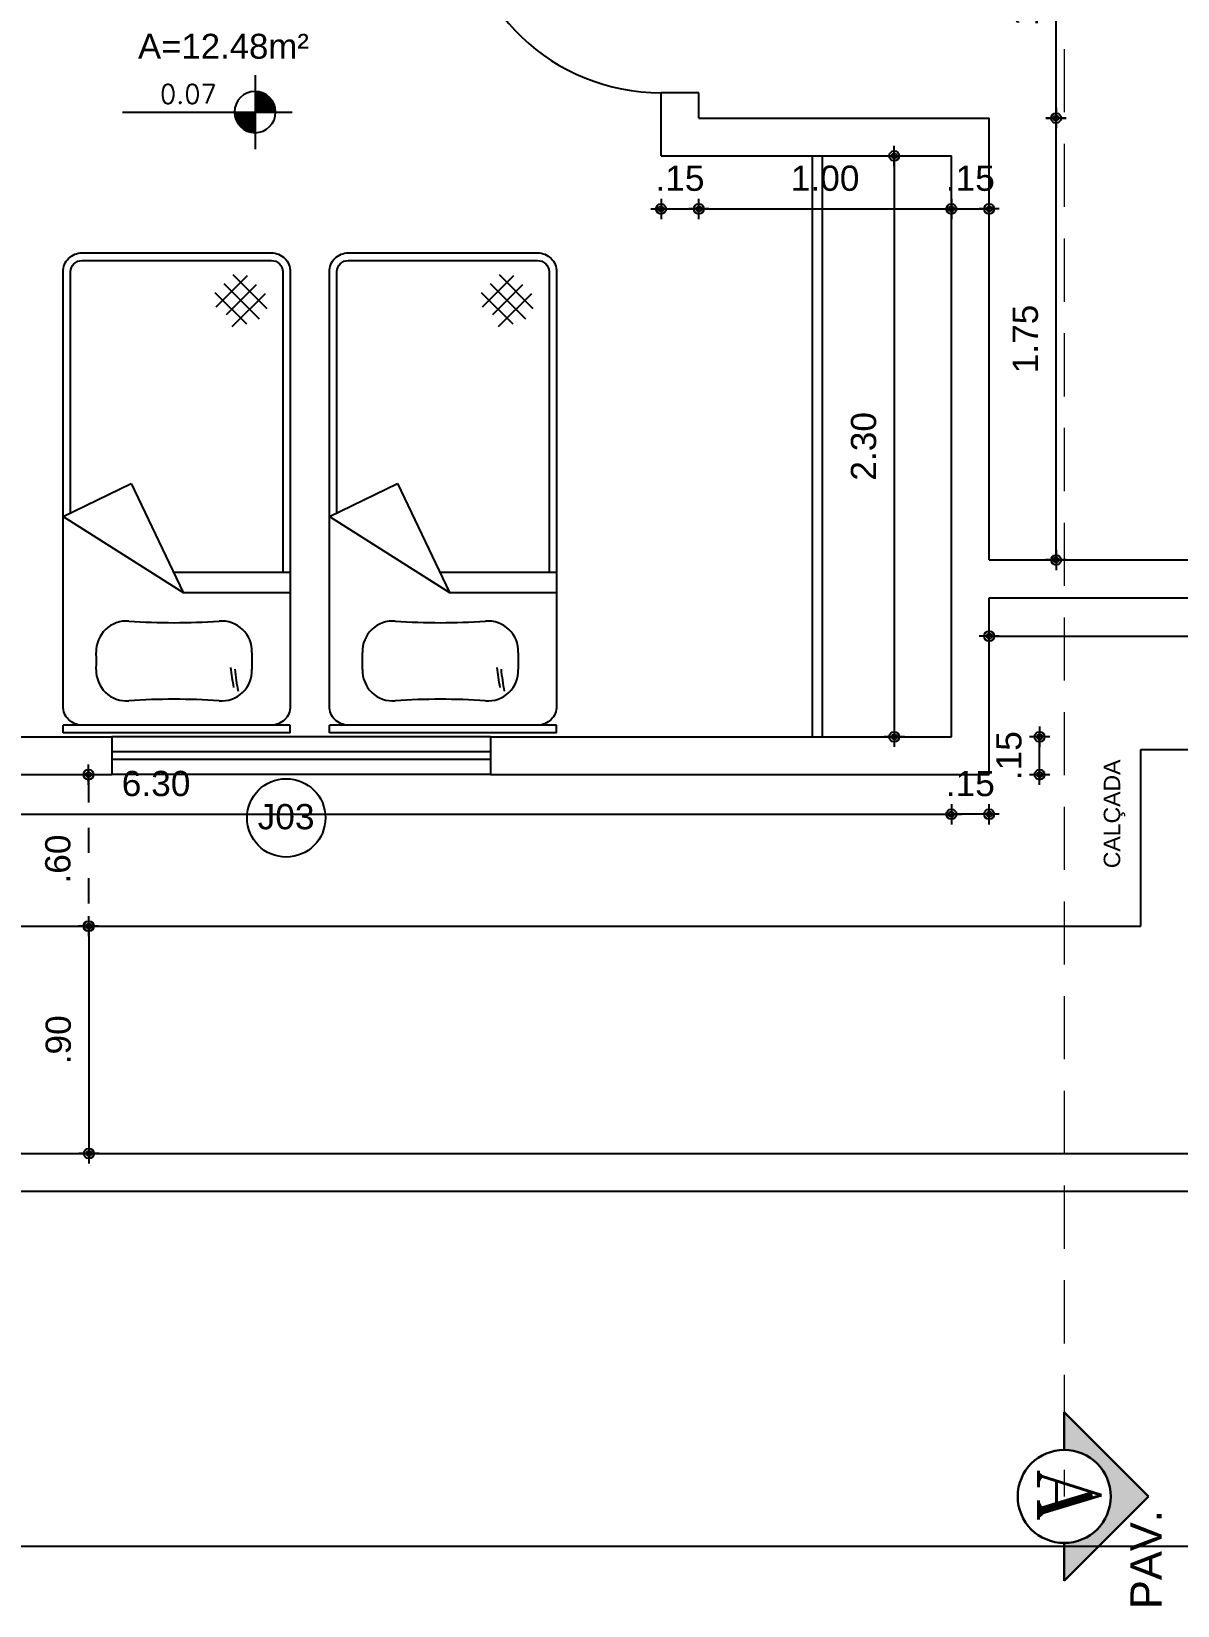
# Model space of a CAD drawing. Header units: millimetres. Extents: x 2426 to 2585, y 1215 to 1309.
# Drawn here: x 2438.31 to 2442.85, y 1272.33 to 1278.56 of the extents above; entities that cross this region are included whole.
import ezdxf

# ---------------------------------------------------------------- set-up
doc = ezdxf.new("R2010")
doc.units = ezdxf.units.MM
doc.linetypes.add('HIDDEN', pattern=[0.375, 0.25, -0.125])
doc.linetypes.add('HIDDEN2', pattern=[0.1875, 0.125, -0.0625])
for name, color, linetype in [('01', 1, 'Continuous'), ('02', 2, 'Continuous'), ('A-PEN-08', 8, 'Continuous'), ('A-PEN-B', 5, 'Continuous'), ('A-PEN-C', 4, 'Continuous'), ('A-PEN-G', 3, 'Continuous'), ('A-PEN-M', 6, 'Continuous'), ('COTAS', 7, 'Continuous'), ('DIVERSOS', 4, 'Continuous'), ('P-Layout', 6, 'Continuous'), ('TEXTO2', 3, 'Continuous'), ('TXT_0', 7, 'Continuous')]:
    doc.layers.add(name, color=color, linetype=linetype)
doc.styles.add('ADITIVOCAD', font='ROMANS.shx')
doc.styles.add('CARIMBO_DADOS', font='arial.ttf', dxfattribs={"height": 0.1})
doc.styles.add('PADRAO_TXT2', font='romant', dxfattribs={"height": 0.6})
doc.styles.add('SANSSERIF', font='sas_____.pfb', dxfattribs={"height": 1})
doc.dimstyles.new('COTAS_EXTERNAS', dxfattribs={"dimtxt": 0.1, "dimasz": 0.01, "dimexe": 0, "dimexo": 0, "dimgap": 0.07, "dimtad": 1, "dimzin": 5, "dimdsep": 46, "dimtxsty": 'CARIMBO_DADOS', "dimblk1": 'CIRCULOS', "dimblk2": 'CIRCULOS', "dimsah": 1, "dimcen": 0, "dimse1": 1, "dimse2": 1, "dimclrd": 8, "dimclre": 8, "dimclrt": 230, "dimadec": 0, "dimazin": 0, "dimtfac": 100, "dimtix": 1, "dimtmove": 2, "dimatfit": 3, "dimldrblk": 'CIRCULOS', "dimfxl": 0, "dimtolj": 1, "dimtzin": 5, "dimarcsym": 0})
doc.dimstyles.new('ESCALA50', dxfattribs={"dimtxt": 0.1, "dimasz": 0.06, "dimexe": 0.18, "dimexo": 0.06, "dimgap": 0.1, "dimtad": 1, "dimzin": 4, "dimdsep": 46, "dimtxsty": 'Standard', "dimblk1": 'BOLA', "dimblk2": 'BOLA', "dimsah": 1, "dimcen": -0.06, "dimse1": 1, "dimse2": 1, "dimclrd": 7, "dimclrt": 3, "dimadec": 0, "dimazin": 0, "dimtfac": 1, "dimtix": 1, "dimtmove": 0, "dimatfit": 3, "dimldrblk": 'BOLA', "dimfxl": 0, "dimtolj": 1, "dimtzin": 4, "dimarcsym": 0})

# ---------------------------------------------------------------- blocks, each defined once
blk = doc.blocks.new('A$C62B049A2')
at = {"layer": '01'}
for p, q in [((0.8563, 0.9), (0.5557, 0.4239)), ((0.8563, 0.9), (0.9866, 0.6298)), ((0.9866, 0.6298), (0.5557, 0.4239)), ((0.6357, 0.4621), (0.6357, 0)), ((0.5557, 0.4239), (0.5557, 0)), ((1.7434, 0.2984), (1.6189, 0.1739)), ((1.7788, 0.263), (1.6391, 0.1234)), ((1.7733, 0.1353), (1.6547, 0.2539)), ((1.8087, 0.1706), (1.6846, 0.2947)), ((1.738, 0.0999), (1.6069, 0.231)), ((1.8141, 0.2277), (1.6799, 0.0934))]:
    blk.add_line(p, q, dxfattribs=at)
blk.add_lwpolyline([(0.8707, 0.87), (1.825, 0.87, -0.414214), (1.87, 0.825), (1.87, 0.075, -0.414214), (1.825, 0.03), (0.6357, 0.03, -0.414214)], format="xyb", dxfattribs=at)
for centre, radius, start, end in [((0.2459, 0.6489), 0.12, 87.85534, 184.5622), ((0.2841, 1.6669), 0.8988, 267.85534, 272.14466), ((0.3222, 0.6489), 0.12, 355.4378, 92.14466), ((-2.4818, 0.4604), 2.6142, 356.07456, 3.92544), ((3.0499, 0.4604), 2.6142, 176.07456, 183.92544), ((0.2459, 0.2719), 0.12, 175.4378, 272.14466), ((0.3222, 0.2719), 0.12, 267.85534, 4.5622), ((0.3389, -0.6746), 0.8988, 95.55336, 101.22803), ((0.3545, -0.6571), 0.8988, 96.1446, 101.22803), ((0.2841, -0.7462), 0.8988, 87.85534, 92.14466)]:
    blk.add_arc(centre, radius, start, end, dxfattribs=at)
at = {"layer": '02'}
for p, q in [((0, 0.9), (0.03, 0.9)), ((0, 0), (0, 0.9)), ((0.03, 0), (0.03, 0.9)), ((0, 0), (0.03, 0))]:
    blk.add_line(p, q, dxfattribs=at)
blk.add_lwpolyline([(0.03, 0.825, -0.414214), (0.105, 0.9), (1.825, 0.9, -0.414214), (1.9, 0.825), (1.9, 0.075, -0.414214), (1.825, 0), (0.105, 0, -0.414214), (0.03, 0.075)], format="xyb", dxfattribs=at)
blk = doc.blocks.new('CIRCULOS')
at = {"layer": 'A-PEN-M'}
for p, q in [((-4, 0), (4, 0)), ((0, 4), (0, -4))]:
    blk.add_line(p, q, dxfattribs=at)
for radius in [2, 1]:
    blk.add_circle((0, 0), radius, dxfattribs=at)
blk = doc.blocks.new('*D243')
at = {"layer": 'A-PEN-C', "color": 8, "lineweight": -2, "transparency": 16777216}
blk.add_line((2441.7255, 1278.06), (2441.7255, 1275.78), dxfattribs=at)
at = {"layer": 'Defpoints', "color": 0, "transparency": 16777216}
for p in [(2441.9516, 1278.07), (2441.7255, 1275.77), (2441.9516, 1275.77)]:
    blk.add_point(p, dxfattribs=at)
at = {"layer": 'A-PEN-C', "color": 8, "lineweight": -2, "transparency": 16777216, "xscale": 0.01, "yscale": 0.01, "zscale": 0.01}
for p, rotation in [((2441.7255, 1278.07), 90), ((2441.7255, 1275.77), 270)]:
    blk.add_blockref('CIRCULOS', p, dxfattribs=dict(at, rotation=rotation))
at = {"layer": 'A-PEN-C', "color": 230, "transparency": 16777216, "insert": (2441.6044, 1276.92), "char_height": 0.1, "attachment_point": 5, "rotation": 90, "style": 'CARIMBO_DADOS'}
blk.add_mtext('\\A1;2.30', dxfattribs=at)
blk = doc.blocks.new('*D244')
at = {"layer": 'A-PEN-C', "color": 8, "lineweight": -2, "transparency": 16777216}
blk.add_line((2440.9616, 1277.86), (2441.9416, 1277.86), dxfattribs=at)
at = {"layer": 'Defpoints', "color": 0, "transparency": 16777216}
for p in [(2440.9516, 1278.22), (2441.9516, 1278.07), (2441.9516, 1277.86)]:
    blk.add_point(p, dxfattribs=at)
at = {"layer": 'A-PEN-C', "color": 8, "lineweight": -2, "transparency": 16777216, "xscale": 0.01, "yscale": 0.01, "zscale": 0.01, "rotation": 180}
blk.add_blockref('CIRCULOS', (2440.9516, 1277.86), dxfattribs=at)
at = {"layer": 'A-PEN-C', "color": 8, "lineweight": -2, "transparency": 16777216, "xscale": 0.01, "yscale": 0.01, "zscale": 0.01}
blk.add_blockref('CIRCULOS', (2441.9516, 1277.86), dxfattribs=at)
at = {"layer": 'A-PEN-C', "color": 230, "transparency": 16777216, "insert": (2441.4516, 1277.9811), "char_height": 0.1, "attachment_point": 5, "style": 'CARIMBO_DADOS'}
blk.add_mtext('\\A1;1.00', dxfattribs=at)
blk = doc.blocks.new('*D156')
at = {"layer": 'A-PEN-M', "color": 8, "lineweight": -2, "transparency": 16777216}
blk.add_line((2438.2272, 1275.61), (2438.2272, 1274.13), dxfattribs=at)
at = {"layer": 'Defpoints', "color": 0, "transparency": 16777216}
for p in [(2438.5673, 1275.62), (2438.2272, 1274.12), (2438.5673, 1274.12)]:
    blk.add_point(p, dxfattribs=at)
at = {"layer": 'A-PEN-M', "color": 8, "lineweight": -2, "transparency": 16777216, "xscale": 0.01, "yscale": 0.01, "zscale": 0.01}
for p, rotation in [((2438.2272, 1275.62), 90), ((2438.2272, 1274.12), 270)]:
    blk.add_blockref('CIRCULOS', p, dxfattribs=dict(at, rotation=rotation))
at = {"layer": 'A-PEN-M', "color": 230, "transparency": 16777216, "insert": (2438.1061, 1274.87), "char_height": 0.1, "attachment_point": 5, "rotation": 90, "style": 'CARIMBO_DADOS'}
blk.add_mtext('\\A1;1.50', dxfattribs=at)
blk = doc.blocks.new('*D157')
at = {"layer": 'A-PEN-M', "color": 8, "lineweight": -2, "transparency": 16777216}
blk.add_line((2442.3663, 1278.23), (2442.3663, 1279.21), dxfattribs=at)
at = {"layer": 'Defpoints', "color": 0, "transparency": 16777216}
for p in [(2442.1977, 1279.22), (2442.3663, 1279.22), (2442.1977, 1278.22)]:
    blk.add_point(p, dxfattribs=at)
at = {"layer": 'A-PEN-M', "color": 8, "lineweight": -2, "transparency": 16777216, "xscale": 0.01, "yscale": 0.01, "zscale": 0.01}
for p, rotation in [((2442.3663, 1279.22), 90), ((2442.3663, 1278.22), 270)]:
    blk.add_blockref('CIRCULOS', p, dxfattribs=dict(at, rotation=rotation))
at = {"layer": 'A-PEN-M', "color": 230, "transparency": 16777216, "insert": (2442.2452, 1278.72), "char_height": 0.1, "attachment_point": 5, "rotation": 90, "style": 'CARIMBO_DADOS'}
blk.add_mtext('\\A1;1.00', dxfattribs=at)
blk = doc.blocks.new('*D170')
at = {"layer": 'A-PEN-M', "color": 8, "lineweight": -2, "ltscale": 0.25, "transparency": 16777216}
blk.add_line((2442.1116, 1276.1686), (2449.1416, 1276.1686), dxfattribs=at)
at = {"layer": 'Defpoints', "color": 0, "ltscale": 0.25, "transparency": 16777216}
for p in [(2442.1016, 1276.1686), (2449.1516, 1276.1686), (2449.1516, 1276.1686)]:
    blk.add_point(p, dxfattribs=at)
at = {"layer": 'A-PEN-M', "color": 8, "lineweight": -2, "ltscale": 0.25, "transparency": 16777216, "xscale": 0.01, "yscale": 0.01, "zscale": 0.01, "rotation": 180}
blk.add_blockref('CIRCULOS', (2442.1016, 1276.1686), dxfattribs=at)
at = {"layer": 'A-PEN-M', "color": 8, "lineweight": -2, "ltscale": 0.25, "transparency": 16777216, "xscale": 0.01, "yscale": 0.01, "zscale": 0.01}
blk.add_blockref('CIRCULOS', (2449.1516, 1276.1686), dxfattribs=at)
at = {"layer": 'A-PEN-M', "color": 230, "ltscale": 0.25, "transparency": 16777216, "insert": (2445.6266, 1276.2896), "char_height": 0.1, "attachment_point": 5, "style": 'CARIMBO_DADOS'}
blk.add_mtext('\\A1;7.05', dxfattribs=at)
blk = doc.blocks.new('Adc_nivelpl')
h = blk.add_hatch()
h.set_pattern_fill('_U', color=256, scale=0.005, angle=45, style=0, double=1)
h.set_pattern_definition([(45, (-5.8772514, -3.5161936), (-0.003535534, 0.003535534), []), (135, (-5.8772514, -3.5161936), (-0.003535534, -0.003535534), [])])
h.paths.add_polyline_path([(0.1954, -0.0865, 0.414214), (0.0865, -0.1954), (0.1954, -0.1954)])
h.paths.add_polyline_path([(0.1954, -0.1954), (0.1954, -0.3043, 0.414214), (0.3043, -0.1954)])
for p, q in [((0.1954, 0), (0.1954, -0.3908)), ((0.8958, -0.1954), (0, -0.1954))]:
    blk.add_line(p, q)
blk.add_circle((0.1954, -0.1954), 0.1089)
at = {"flags": 8}
blk.add_attdef('NIVEL', (0.3642, -0.1501), '', height=0.1, dxfattribs=at)
blk = doc.blocks.new('*D174')
at = {"layer": 'A-PEN-M', "color": 8, "linetype": 'HIDDEN2', "lineweight": -2, "ltscale": 0.25, "transparency": 16777216}
blk.add_line((2438.5338, 1275.61), (2438.5338, 1275.03), dxfattribs=at)
at = {"layer": 'Defpoints', "color": 0, "linetype": 'HIDDEN2', "ltscale": 0.25, "transparency": 16777216}
for p in [(2439.5845, 1275.62), (2438.5338, 1275.02), (2439.5845, 1275.02)]:
    blk.add_point(p, dxfattribs=at)
at = {"layer": 'A-PEN-M', "color": 8, "linetype": 'HIDDEN2', "lineweight": -2, "ltscale": 0.25, "transparency": 16777216, "xscale": 0.01, "yscale": 0.01, "zscale": 0.01}
for p, rotation in [((2438.5338, 1275.62), 90), ((2438.5338, 1275.02), 270)]:
    blk.add_blockref('CIRCULOS', p, dxfattribs=dict(at, rotation=rotation))
at = {"layer": 'A-PEN-M', "color": 230, "linetype": 'HIDDEN2', "ltscale": 0.25, "transparency": 16777216, "insert": (2438.4128, 1275.2857), "char_height": 0.1, "attachment_point": 5, "rotation": 90, "style": 'CARIMBO_DADOS'}
blk.add_mtext('\\A1;.60', dxfattribs=at)
blk = doc.blocks.new('*D175')
at = {"layer": 'A-PEN-M', "color": 8, "lineweight": -2, "ltscale": 0.25, "transparency": 16777216}
blk.add_line((2438.5356, 1275.01), (2438.5356, 1274.13), dxfattribs=at)
at = {"layer": 'Defpoints', "color": 0, "ltscale": 0.25, "transparency": 16777216}
for p in [(2440.1463, 1275.02), (2432.1516, 1274.12), (2438.5356, 1274.12)]:
    blk.add_point(p, dxfattribs=at)
at = {"layer": 'A-PEN-M', "color": 8, "lineweight": -2, "ltscale": 0.25, "transparency": 16777216, "xscale": 0.01, "yscale": 0.01, "zscale": 0.01}
for p, rotation in [((2438.5356, 1275.02), 90), ((2438.5356, 1274.12), 270)]:
    blk.add_blockref('CIRCULOS', p, dxfattribs=dict(at, rotation=rotation))
at = {"layer": 'A-PEN-M', "color": 230, "ltscale": 0.25, "transparency": 16777216, "insert": (2438.4146, 1274.57), "char_height": 0.1, "attachment_point": 5, "rotation": 90, "style": 'CARIMBO_DADOS'}
blk.add_mtext('\\A1;.90', dxfattribs=at)
blk = doc.blocks.new('*D249')
at = {"layer": 'A-PEN-M', "color": 8, "lineweight": -2, "ltscale": 0.25, "transparency": 16777216}
blk.add_line((2435.6616, 1275.4632), (2441.9416, 1275.4632), dxfattribs=at)
at = {"layer": 'Defpoints', "color": 0, "ltscale": 0.25, "transparency": 16777216}
for p in [(2441.9516, 1275.77), (2435.6516, 1275.62), (2441.9516, 1275.4632)]:
    blk.add_point(p, dxfattribs=at)
at = {"layer": 'A-PEN-M', "color": 8, "lineweight": -2, "ltscale": 0.25, "transparency": 16777216, "xscale": 0.01, "yscale": 0.01, "zscale": 0.01, "rotation": 180}
blk.add_blockref('CIRCULOS', (2435.6516, 1275.4632), dxfattribs=at)
at = {"layer": 'A-PEN-M', "color": 8, "lineweight": -2, "ltscale": 0.25, "transparency": 16777216, "xscale": 0.01, "yscale": 0.01, "zscale": 0.01}
blk.add_blockref('CIRCULOS', (2441.9516, 1275.4632), dxfattribs=at)
at = {"layer": 'A-PEN-M', "color": 230, "ltscale": 0.25, "transparency": 16777216, "insert": (2438.8016, 1275.5843), "char_height": 0.1, "attachment_point": 5, "style": 'CARIMBO_DADOS'}
blk.add_mtext('\\A1;6.30', dxfattribs=at)
blk = doc.blocks.new('*D164')
at = {"layer": 'A-PEN-B', "color": 8, "lineweight": -2, "ltscale": 0.25, "transparency": 16777216}
blk.add_line((2442.3663, 1276.48), (2442.3663, 1278.21), dxfattribs=at)
at = {"layer": 'Defpoints', "color": 0, "ltscale": 0.25, "transparency": 16777216}
for p in [(2442.1016, 1278.22), (2442.3663, 1278.22), (2442.1977, 1276.47)]:
    blk.add_point(p, dxfattribs=at)
at = {"layer": 'A-PEN-B', "color": 8, "lineweight": -2, "ltscale": 0.25, "transparency": 16777216, "xscale": 0.01, "yscale": 0.01, "zscale": 0.01}
for p, rotation in [((2442.3663, 1278.22), 90), ((2442.3663, 1276.47), 270)]:
    blk.add_blockref('CIRCULOS', p, dxfattribs=dict(at, rotation=rotation))
at = {"layer": 'A-PEN-B', "color": 230, "ltscale": 0.25, "transparency": 16777216, "insert": (2442.2452, 1277.345), "char_height": 0.1, "attachment_point": 5, "rotation": 90, "style": 'CARIMBO_DADOS'}
blk.add_mtext('\\A1;1.75', dxfattribs=at)
blk = doc.blocks.new('CORTE_A')
at = {"layer": 'DIVERSOS', "lineweight": 30}
blk.add_hatch(color=256, dxfattribs=at).paths.add_polyline_path([(0.1842, 0), (0.3342, 0), (0, 0.3343), (-0.3342, 0), (-0.1842, 0, -1)])
for p, q in [((-0.3342, 0), (0, 0.3343)), ((0, 0.3343), (0.3342, 0)), ((-0.3342, 0), (-0.1842, 0)), ((0.1842, 0), (0.3342, 0))]:
    blk.add_line(p, q, dxfattribs=at)
blk.add_circle((0, 0), 0.1842, dxfattribs=at)
at = {"layer": 'DIVERSOS', "lineweight": 30, "style": 'PADRAO_TXT2'}
blk.add_text('A', height=0.25, dxfattribs=at).set_placement((-0.1124, -0.1022))
blk = doc.blocks.new('BOLA')
for p, q in [((0, -1.44), (0, 1.44)), ((-1.44, 0), (1.44, 0))]:
    blk.add_line(p, q)
blk.add_circle((0, 0), 0.452)
blk = doc.blocks.new('*D261')
at = {"layer": 'COTAS', "color": 7, "lineweight": -2, "transparency": 16777216}
blk.add_line((2432.0616, 1272.5644), (2461.9416, 1272.5644), dxfattribs=at)
at = {"layer": 'Defpoints', "color": 0, "transparency": 16777216}
for p in [(2462.0016, 1273.97), (2462.0016, 1272.5644), (2432.0016, 1272.4459)]:
    blk.add_point(p, dxfattribs=at)
at = {"layer": 'COTAS', "color": 7, "lineweight": -2, "transparency": 16777216, "xscale": 0.06, "yscale": 0.06, "zscale": 0.06, "rotation": 180}
blk.add_blockref('BOLA', (2432.0016, 1272.5644), dxfattribs=at)
at = {"layer": 'COTAS', "color": 7, "lineweight": -2, "transparency": 16777216, "xscale": 0.06, "yscale": 0.06, "zscale": 0.06}
blk.add_blockref('BOLA', (2462.0016, 1272.5644), dxfattribs=at)
at = {"layer": 'COTAS', "color": 3, "lineweight": 30, "transparency": 16777216, "insert": (2447.0016, 1272.7144), "char_height": 0.1, "attachment_point": 5}
blk.add_mtext('\\A1;30.00', dxfattribs=at)
blk = doc.blocks.new('*D143')
at = {"layer": 'A-PEN-B', "color": 8, "lineweight": -2, "ltscale": 0.25, "transparency": 16777216}
for p, q in [((2441.9416, 1275.4632), (2441.9316, 1275.4632)), ((2442.1016, 1275.4632), (2441.9516, 1275.4632)), ((2442.1116, 1275.4632), (2442.1216, 1275.4632))]:
    blk.add_line(p, q, dxfattribs=at)
at = {"layer": 'Defpoints', "color": 0, "ltscale": 0.25, "transparency": 16777216}
for p in [(2441.9516, 1275.58), (2442.1016, 1275.58), (2441.9516, 1275.4632)]:
    blk.add_point(p, dxfattribs=at)
at = {"layer": 'A-PEN-B', "color": 8, "lineweight": -2, "ltscale": 0.25, "transparency": 16777216, "xscale": 0.01, "yscale": 0.01, "zscale": 0.01}
blk.add_blockref('CIRCULOS', (2441.9516, 1275.4632), dxfattribs=at)
at = {"layer": 'A-PEN-B', "color": 8, "lineweight": -2, "ltscale": 0.25, "transparency": 16777216, "xscale": 0.01, "yscale": 0.01, "zscale": 0.01, "rotation": 180}
blk.add_blockref('CIRCULOS', (2442.1016, 1275.4632), dxfattribs=at)
at = {"layer": 'A-PEN-B', "color": 230, "ltscale": 0.25, "transparency": 16777216, "insert": (2442.0266, 1275.5842), "char_height": 0.1, "attachment_point": 5, "style": 'CARIMBO_DADOS'}
blk.add_mtext('\\A1;.15', dxfattribs=at)
blk = doc.blocks.new('*D209')
at = {"layer": 'A-PEN-B', "color": 8, "lineweight": -2, "ltscale": 0.25, "transparency": 16777216}
for p, q in [((2442.301, 1275.78), (2442.301, 1275.79)), ((2442.301, 1275.62), (2442.301, 1275.77)), ((2442.301, 1275.61), (2442.301, 1275.6))]:
    blk.add_line(p, q, dxfattribs=at)
at = {"layer": 'Defpoints', "color": 0, "ltscale": 0.25, "transparency": 16777216}
for p in [(2441.9516, 1275.77), (2442.301, 1275.77), (2442.1016, 1275.62)]:
    blk.add_point(p, dxfattribs=at)
at = {"layer": 'A-PEN-B', "color": 8, "lineweight": -2, "ltscale": 0.25, "transparency": 16777216, "xscale": 0.01, "yscale": 0.01, "zscale": 0.01}
for p, rotation in [((2442.301, 1275.77), 270), ((2442.301, 1275.62), 90)]:
    blk.add_blockref('CIRCULOS', p, dxfattribs=dict(at, rotation=rotation))
at = {"layer": 'A-PEN-B', "color": 230, "ltscale": 0.25, "transparency": 16777216, "insert": (2442.18, 1275.695), "char_height": 0.1, "attachment_point": 5, "rotation": 90, "style": 'CARIMBO_DADOS'}
blk.add_mtext('\\A1;.15', dxfattribs=at)
blk = doc.blocks.new('*D211')
at = {"layer": 'A-PEN-B', "color": 8, "lineweight": -2, "ltscale": 0.25, "transparency": 16777216}
for p, q in [((2441.9416, 1277.86), (2441.9316, 1277.86)), ((2441.9516, 1277.86), (2442.1016, 1277.86)), ((2442.1116, 1277.86), (2442.1216, 1277.86))]:
    blk.add_line(p, q, dxfattribs=at)
at = {"layer": 'Defpoints', "color": 0, "ltscale": 0.25, "transparency": 16777216}
for p in [(2442.1016, 1278.22), (2441.9516, 1278.07), (2442.1016, 1277.86)]:
    blk.add_point(p, dxfattribs=at)
at = {"layer": 'A-PEN-B', "color": 8, "lineweight": -2, "ltscale": 0.25, "transparency": 16777216, "xscale": 0.01, "yscale": 0.01, "zscale": 0.01}
blk.add_blockref('CIRCULOS', (2441.9516, 1277.86), dxfattribs=at)
at = {"layer": 'A-PEN-B', "color": 8, "lineweight": -2, "ltscale": 0.25, "transparency": 16777216, "xscale": 0.01, "yscale": 0.01, "zscale": 0.01, "rotation": 180}
blk.add_blockref('CIRCULOS', (2442.1016, 1277.86), dxfattribs=at)
at = {"layer": 'A-PEN-B', "color": 230, "ltscale": 0.25, "transparency": 16777216, "insert": (2442.0266, 1277.9811), "char_height": 0.1, "attachment_point": 5, "style": 'CARIMBO_DADOS'}
blk.add_mtext('\\A1;.15', dxfattribs=at)
blk = doc.blocks.new('*D288')
at = {"layer": 'A-PEN-B', "color": 8, "lineweight": -2, "ltscale": 0.25, "transparency": 16777216}
for p, q in [((2440.7916, 1277.86), (2440.7816, 1277.86)), ((2440.8016, 1277.86), (2440.9516, 1277.86)), ((2440.9616, 1277.86), (2440.9716, 1277.86))]:
    blk.add_line(p, q, dxfattribs=at)
at = {"layer": 'Defpoints', "color": 0, "ltscale": 0.25, "transparency": 16777216}
for p in [(2440.9516, 1278.22), (2440.8016, 1278.07), (2440.9516, 1277.86)]:
    blk.add_point(p, dxfattribs=at)
at = {"layer": 'A-PEN-B', "color": 8, "lineweight": -2, "ltscale": 0.25, "transparency": 16777216, "xscale": 0.01, "yscale": 0.01, "zscale": 0.01}
blk.add_blockref('CIRCULOS', (2440.8016, 1277.86), dxfattribs=at)
at = {"layer": 'A-PEN-B', "color": 8, "lineweight": -2, "ltscale": 0.25, "transparency": 16777216, "xscale": 0.01, "yscale": 0.01, "zscale": 0.01, "rotation": 180}
blk.add_blockref('CIRCULOS', (2440.9516, 1277.86), dxfattribs=at)
at = {"layer": 'A-PEN-B', "color": 230, "ltscale": 0.25, "transparency": 16777216, "insert": (2440.8766, 1277.9811), "char_height": 0.1, "attachment_point": 5, "style": 'CARIMBO_DADOS'}
blk.add_mtext('\\A1;.15', dxfattribs=at)

msp = doc.modelspace()

# ---------------------------------------------------------------- linework, layer by layer
at = {"layer": '02', "color": 0, "linetype": 'HIDDEN', "lineweight": 15}
msp.add_line((2442.3986, 1286.3678), (2442.3986, 1272.7617), dxfattribs=at)
at = {"layer": 'A-PEN-08', "color": 253, "ltscale": 7}
msp.add_arc((2440.8016, 1279.1211), 0.8011, 182.9376, 270, dxfattribs=at)
at = {"layer": 'A-PEN-B'}
for p, q in [((2440.8016, 1278.07), (2440.8016, 1278.32)), ((2440.9516, 1278.22), (2440.9516, 1278.32)), ((2440.8016, 1278.07), (2440.8016, 1278.22)), ((2440.9516, 1278.22), (2442.1016, 1278.22)), ((2442.1016, 1276.47), (2442.1016, 1278.22)), ((2440.8016, 1278.07), (2441.9516, 1278.07)), ((2441.9516, 1275.77), (2441.9516, 1278.07)), ((2442.1016, 1276.47), (2449.1516, 1276.47)), ((2442.1016, 1275.62), (2442.1016, 1276.32)), ((2437.9516, 1275.77), (2438.6266, 1275.77)), ((2438.6266, 1275.77), (2438.6266, 1275.62)), ((2440.1266, 1275.77), (2441.9516, 1275.77)), ((2440.1266, 1275.77), (2440.1266, 1275.62)), ((2435.6516, 1275.62), (2438.6266, 1275.62)), ((2440.1266, 1275.62), (2442.1016, 1275.62)), ((2432.1516, 1274.12), (2461.8516, 1274.12)), ((2432.0016, 1273.97), (2462.0016, 1273.97))]:
    msp.add_line(p, q, dxfattribs=at)
at = {"layer": 'A-PEN-B', "color": 3}
msp.add_line((2440.9516, 1278.32), (2440.8016, 1278.32), dxfattribs=at)
at = {"layer": 'A-PEN-B', "color": 253}
for p, q in [((2442.7016, 1275.02), (2442.7016, 1275.72)), ((2435.6516, 1275.02), (2442.7016, 1275.02))]:
    msp.add_line(p, q, dxfattribs=at)
msp.add_lwpolyline([(2442.7016, 1275.72), (2453.1016, 1275.72), (2453.1016, 1283.42)], dxfattribs=at)
at = {"layer": 'A-PEN-B'}
msp.add_lwpolyline([(2442.1016, 1276.32), (2449.3016, 1276.32)], dxfattribs=at)
at = {"layer": 'A-PEN-C'}
for p, q in [((2440.1266, 1275.77), (2438.6266, 1275.77)), ((2440.1266, 1275.62), (2438.6266, 1275.62))]:
    msp.add_line(p, q, dxfattribs=at)
msp.add_circle((2439.3171, 1275.4488), 0.1552, dxfattribs=at)
at = {"layer": 'A-PEN-G'}
for p, q in [((2440.1266, 1275.71), (2438.6266, 1275.71)), ((2440.1266, 1275.68), (2438.6266, 1275.68))]:
    msp.add_line(p, q, dxfattribs=at)
at = {"layer": 'A-PEN-M'}
for p, q in [((2441.4016, 1275.77), (2441.4016, 1278.07)), ((2441.4416, 1275.77), (2441.4416, 1278.07))]:
    msp.add_line(p, q, dxfattribs=at)

# ---------------------------------------------------------------- block references
at = {"layer": '02', "color": 0, "lineweight": 30, "rotation": 270}
msp.add_blockref('CORTE_A', (2442.3986, 1272.7617), dxfattribs=at)
at = {"layer": 'P-Layout', "rotation": 90}
for p in [(2439.3332, 1275.7861), (2440.3879, 1275.7861)]:
    msp.add_blockref('A$C62B049A2', p, dxfattribs=at)
at = {"layer": 'TXT_0'}
ref = msp.add_blockref('Adc_nivelpl', (2439.34, 1278.3903), dxfattribs=dict(at, xscale=-0.75, yscale=0.75, zscale=0.75))
ref.add_attrib('NIVEL', '0.07', (2438.8168, 1278.2777), dxfattribs={"height": 0.075, "style": 'ADITIVOCAD', "flags": 8})

# ---------------------------------------------------------------- texts
at = {"layer": 'A-PEN-C', "insert": (2439.3165, 1275.4529), "char_height": 0.1, "attachment_point": 5, "rotation": 0.1076, "style": 'CARIMBO_DADOS'}
msp.add_mtext('J03', dxfattribs=at)
at = {"layer": 'TEXTO2', "color": 253, "style": 'SANSSERIF'}
msp.add_text('CALÇADA', height=0.06521, rotation=90, dxfattribs=at).set_placement((2442.6203, 1275.2495))
at = {"layer": 'TEXTO2', "style": 'SANSSERIF'}
msp.add_text('PAV.', height=0.12312, rotation=90, dxfattribs=at).set_placement((2442.784, 1272.3158))
at = {"layer": 'TXT_0', "style": 'SANSSERIF'}
msp.add_text('A=12.48m²', height=0.0985, dxfattribs=at).set_placement((2438.7299, 1278.4551))

# ---------------------------------------------------------------- dimensions: what is measured, and where the dimension line sits
at = {"layer": 'A-PEN-B', "color": 253, "ltscale": 0.25}
dim = msp.add_linear_dim(base=(2442.3663, 1278.22), p1=(2442.1977, 1276.47), p2=(2442.1016, 1278.22), angle=90, dimstyle='COTAS_EXTERNAS', override={"dimfxl": 0}, dxfattribs=at)
dim.commit()
dim.dimension.update_dxf_attribs({"geometry": '*D164', "text_midpoint": (2442.2452, 1277.345)})
at = {"layer": 'A-PEN-B', "color": 255, "ltscale": 0.25}
dim = msp.add_linear_dim(base=(2440.9516, 1277.86), p1=(2440.8016, 1278.07), p2=(2440.9516, 1278.22), dimstyle='COTAS_EXTERNAS', override={"dimfxl": 0}, dxfattribs=at)
dim.commit()
dim.dimension.update_dxf_attribs({"geometry": '*D288', "text_midpoint": (2440.8766, 1277.9811)})
at = {"layer": 'A-PEN-B', "color": 6, "ltscale": 0.25}
for base, p1, p2, angle, picture, middle in [((2442.1016, 1277.86), (2441.9516, 1278.07), (2442.1016, 1278.22), 180, '*D211', (2442.0266, 1277.9811)), ((2442.301, 1275.77), (2442.1016, 1275.62), (2441.9516, 1275.77), 90, '*D209', (2442.18, 1275.695)), ((2441.9516, 1275.4632), (2442.1016, 1275.58), (2441.9516, 1275.58), 180, '*D143', (2442.0266, 1275.5842))]:
    dim = msp.add_linear_dim(base=base, p1=p1, p2=p2, angle=angle, dimstyle='COTAS_EXTERNAS', override={"dimfxl": 0}, dxfattribs=at)
    dim.commit()
    dim.dimension.update_dxf_attribs({"geometry": picture, "text_midpoint": middle})
at = {"layer": 'A-PEN-C'}
for base, p1, p2, angle, picture, middle in [((2441.9516, 1277.86), (2440.9516, 1278.22), (2441.9516, 1278.07), 180, '*D244', (2441.4516, 1277.9811)), ((2441.7255, 1275.77), (2441.9516, 1278.07), (2441.9516, 1275.77), 90, '*D243', (2441.6044, 1276.92))]:
    dim = msp.add_linear_dim(base=base, p1=p1, p2=p2, angle=angle, dimstyle='COTAS_EXTERNAS', override={"dimfxl": 0}, dxfattribs=at)
    dim.commit()
    dim.dimension.update_dxf_attribs({"geometry": picture, "text_midpoint": middle})
at = {"layer": 'A-PEN-M'}
for base, p1, p2, picture, middle in [((2442.3663, 1279.22), (2442.1977, 1278.22), (2442.1977, 1279.22), '*D157', (2442.2452, 1278.72)), ((2438.2272, 1274.12), (2438.5673, 1275.62), (2438.5673, 1274.12), '*D156', (2438.1061, 1274.87))]:
    dim = msp.add_linear_dim(base=base, p1=p1, p2=p2, angle=90, dimstyle='COTAS_EXTERNAS', override={"dimfxl": 0}, dxfattribs=at)
    dim.commit()
    dim.dimension.update_dxf_attribs({"geometry": picture, "text_midpoint": middle})
at = {"layer": 'A-PEN-M', "color": 3, "ltscale": 0.25}
for base, p1, p2, picture, middle in [((2449.1516, 1276.1686), (2442.1016, 1276.1686), (2449.1516, 1276.1686), '*D170', (2445.6266, 1276.2896)), ((2441.9516, 1275.4632), (2435.6516, 1275.62), (2441.9516, 1275.77), '*D249', (2438.8016, 1275.5843))]:
    dim = msp.add_linear_dim(base=base, p1=p1, p2=p2, angle=180, dimstyle='COTAS_EXTERNAS', override={"dimfxl": 0}, dxfattribs=at)
    dim.commit()
    dim.dimension.update_dxf_attribs({"geometry": picture, "text_midpoint": middle})
at = {"layer": 'A-PEN-M', "color": 3, "linetype": 'HIDDEN2', "ltscale": 0.25}
dim = msp.add_linear_dim(base=(2438.5338, 1275.02), p1=(2439.5845, 1275.62), p2=(2439.5845, 1275.02), angle=90, dimstyle='COTAS_EXTERNAS', override={"dimtmove": 0, "dimfxl": 0}, dxfattribs=at)
dim.commit()
dim.dimension.update_dxf_attribs({"geometry": '*D174', "text_midpoint": (2438.5338, 1275.2857), "dimtype": 160})
at = {"layer": 'A-PEN-M', "color": 253, "ltscale": 0.25}
dim = msp.add_linear_dim(base=(2438.5356, 1274.12), p1=(2440.1463, 1275.02), p2=(2432.1516, 1274.12), angle=90, dimstyle='COTAS_EXTERNAS', override={"dimfxl": 0}, dxfattribs=at)
dim.commit()
dim.dimension.update_dxf_attribs({"geometry": '*D175', "text_midpoint": (2438.4146, 1274.57)})
at = {"layer": 'COTAS', "color": 0, "lineweight": 30}
dim = msp.add_linear_dim(base=(2462.0016, 1272.5644), p1=(2432.0016, 1272.4459), p2=(2462.0016, 1273.97), angle=180, dimstyle='ESCALA50', override={"dimfxl": 0.18}, dxfattribs=at)
dim.commit()
dim.dimension.update_dxf_attribs({"geometry": '*D261', "text_midpoint": (2447.0016, 1272.7144)})

doc.saveas('drawing.dxf')
